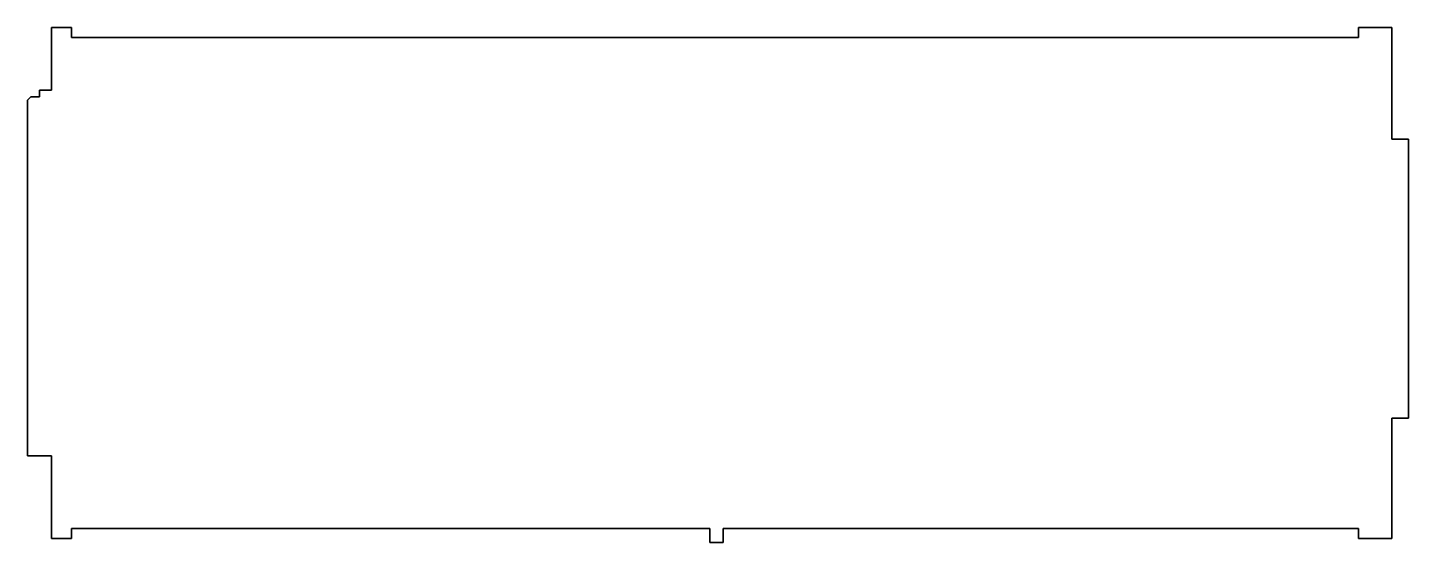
# Model space of a CAD drawing. Header units: millimetres. Extents: x 13488 to 59582, y 11634 to 119416.
# Drawn here: x 57501 to 59582, y 11634 to 12411 of the extents above; entities outside this region: 1.
import ezdxf

# ---------------------------------------------------------------- set-up
doc = ezdxf.new("R2010")
doc.units = ezdxf.units.MM
doc.header["$LTSCALE"] = 3
doc.styles.get("Standard").update_dxf_attribs({"font": 'SimSun.ttf'})

msp = doc.modelspace()

# ---------------------------------------------------------------- linework, layer by layer
at = {"color": 40, "linetype": 'Continuous', "lineweight": 35, "true_color": 0xf8d731}
for p, q in [((57536.9, 12410.7), (57536.9, 12316.3)), ((57536.9, 12410.7), (57566.9, 12410.7)), ((57566.9, 12410.7), (57566.9, 12395.7)), ((59506.9, 12395.7), (59506.9, 12410.7)), ((59506.9, 12410.7), (59556.9, 12410.7)), ((59556.9, 12410.7), (59556.9, 12242.3)), ((57566.9, 12395.7), (59506.9, 12395.7)), ((57505.7, 12306.3), (57500.7, 12301.3)), ((57500.7, 12301.3), (57500.7, 11764.3)), ((57518.7, 12306.3), (57505.7, 12306.3)), ((57518.7, 12316.3), (57518.7, 12306.3)), ((57518.7, 12316.3), (57536.9, 12316.3)), ((59556.9, 12242.3), (59582.1, 12242.3)), ((59582.1, 11821.3), (59582.1, 12242.3)), ((59582.1, 11821.3), (59556.9, 11821.3)), ((59556.9, 11821.3), (59556.9, 11639.9)), ((57536.9, 11764.3), (57500.7, 11764.3)), ((57536.9, 11764.3), (57536.9, 11639.9)), ((57536.9, 11639.9), (57566.9, 11639.9)), ((58528.9, 11654.9), (57566.9, 11654.9)), ((57566.9, 11654.9), (57566.9, 11639.9)), ((58528.9, 11633.9), (58528.9, 11654.9)), ((59506.9, 11654.9), (58548.9, 11654.9)), ((58548.9, 11654.9), (58548.9, 11633.9)), ((59506.9, 11639.9), (59506.9, 11654.9)), ((59506.9, 11639.9), (59556.9, 11639.9)), ((58548.9, 11633.9), (58528.9, 11633.9))]:
    msp.add_line(p, q, dxfattribs=at)

# ---------------------------------------------------------------- texts
at = {"color": 4, "insert": (13488.2, 119415.8), "char_height": 10.5, "attachment_point": 9}
msp.add_mtext('\\A1;', dxfattribs=at)

doc.saveas('drawing.dxf')
